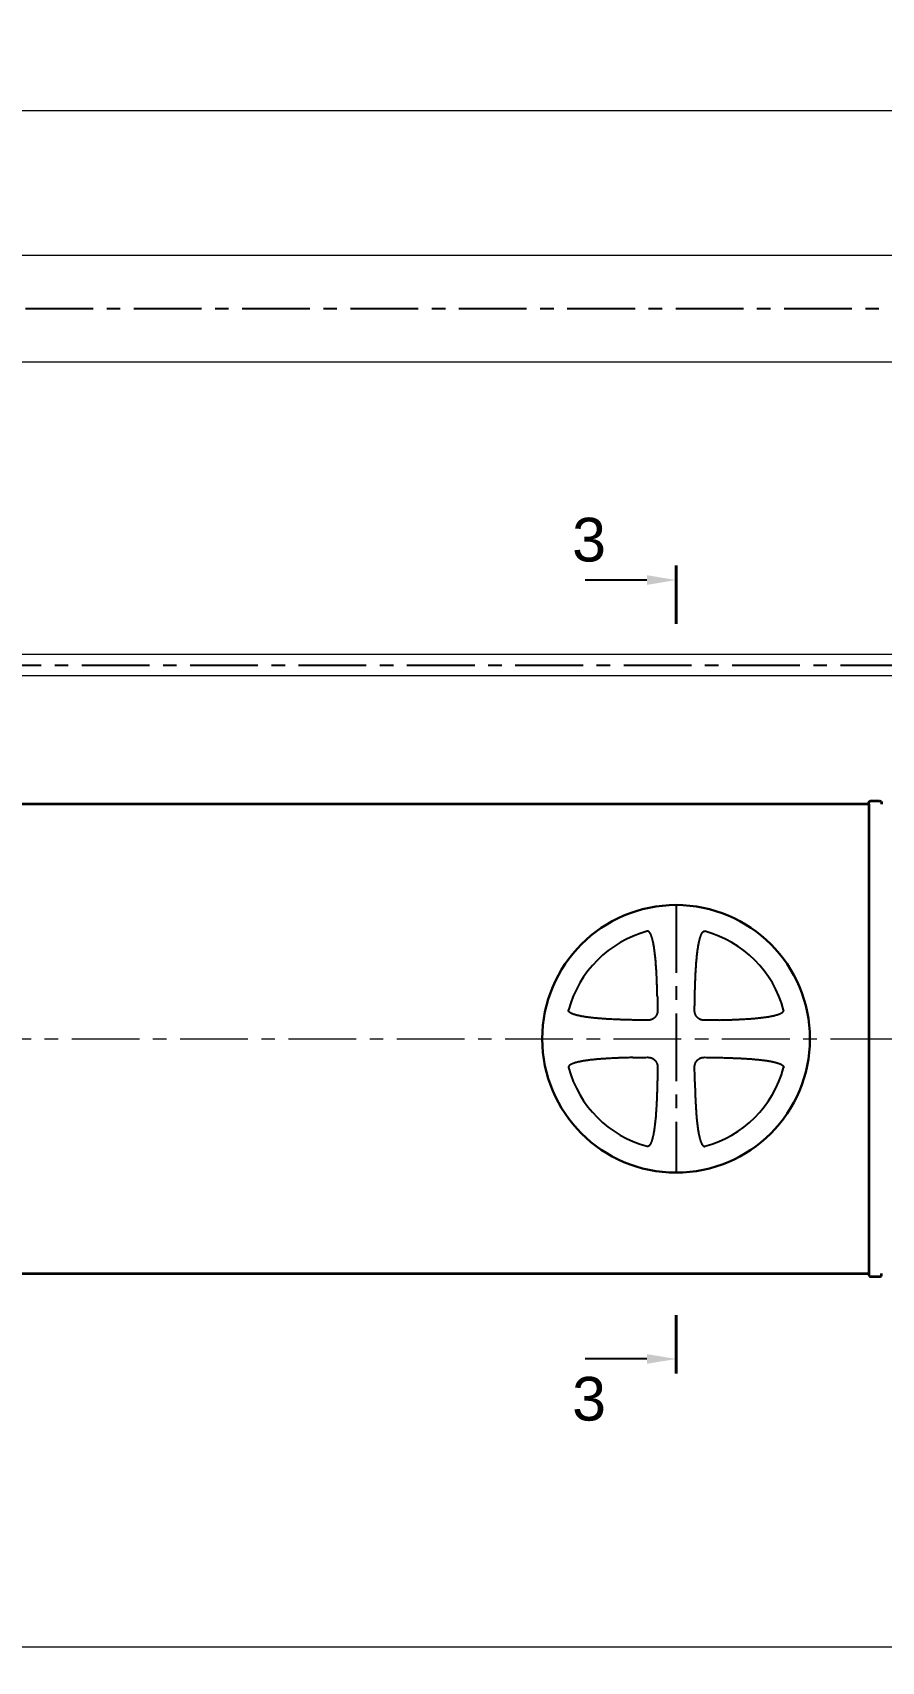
# Model space of a CAD drawing. Header units: millimetres. Extents: x 313506 to 417817, y -39276 to 9875.
# Drawn here: x 381889 to 385868, y -7297 to 340 of the extents above; entities that cross this region are included whole.
import ezdxf

# ---------------------------------------------------------------- set-up
doc = ezdxf.new("R2010")
doc.units = ezdxf.units.MM
doc.linetypes.add('осевая', pattern=[50.8, 31.75, -6.35, 6.35, -6.35])
doc.layers.add('Системный слой', color=7, linetype='Continuous')
doc.styles.add('ARTEM Arial', font='simplex.shx')
doc.dimstyles.new('ARTEM', dxfattribs={"dimtxt": 70, "dimasz": 50, "dimexe": 35, "dimexo": 15, "dimgap": 10, "dimtad": 1, "dimdec": 0, "dimtxsty": 'ARTEM Arial', "dimcen": 2.5, "dimclrd": 7, "dimclre": 7, "dimclrt": 7, "dimadec": 0, "dimazin": 0, "dimtfac": 1, "dimtdec": 0, "dimtmove": 0, "dimatfit": 3, "dimfxl": 1, "dimlwd": 15, "dimlwe": 15, "dimarcsym": 0})

# ---------------------------------------------------------------- blocks, each defined once
blk = doc.blocks.new('_ArchTick')
at = {"color": 0, "linetype": 'ByBlock', "const_width": 0.15}
blk.add_lwpolyline([(-0.5, -0.5), (0.5, 0.5)], dxfattribs=at)
blk = doc.blocks.new('*D362')
at = {"color": 7, "lineweight": 15, "transparency": 16777216}
for p, q in [((373767, 309.8), (373767, -77.5)), ((386267, 324.8), (386267, -77.5)), ((386267, -27.5), (373767, -27.5))]:
    blk.add_line(p, q, dxfattribs=at)
at = {"layer": 'Defpoints', "color": 0, "lineweight": 20, "transparency": 16777216}
for p in [(373767, 324.8), (386267, 339.8), (373767, -27.5)]:
    blk.add_point(p, dxfattribs=at)
at = {"color": 7, "lineweight": 15, "transparency": 16777216, "xscale": 120, "yscale": 120, "zscale": 120, "rotation": 180}
blk.add_blockref('_ArchTick', (373767, -27.5), dxfattribs=at)
at = {"color": 7, "lineweight": 15, "transparency": 16777216, "xscale": 120, "yscale": 120, "zscale": 120}
blk.add_blockref('_ArchTick', (386267, -27.5), dxfattribs=at)
at = {"color": 7, "lineweight": 20, "transparency": 16777216, "insert": (380017, 97.5), "char_height": 150, "attachment_point": 5, "style": 'ARTEM Arial'}
blk.add_mtext('12500', dxfattribs=at)
blk = doc.blocks.new('*D369')
at = {"color": 7, "lineweight": 15, "transparency": 16777216}
for p, q in [((373767, -6893), (373767, -7280.3)), ((386267, -6908), (386267, -7280.3)), ((386267, -7230.3), (373767, -7230.3))]:
    blk.add_line(p, q, dxfattribs=at)
at = {"layer": 'Defpoints', "color": 0, "lineweight": 20, "transparency": 16777216}
for p in [(373767, -6878), (386267, -6893), (373767, -7230.3)]:
    blk.add_point(p, dxfattribs=at)
at = {"color": 7, "lineweight": 15, "transparency": 16777216, "xscale": 120, "yscale": 120, "zscale": 120, "rotation": 180}
blk.add_blockref('_ArchTick', (373767, -7230.3), dxfattribs=at)
at = {"color": 7, "lineweight": 15, "transparency": 16777216, "xscale": 120, "yscale": 120, "zscale": 120}
blk.add_blockref('_ArchTick', (386267, -7230.3), dxfattribs=at)
at = {"color": 7, "lineweight": 20, "transparency": 16777216, "insert": (380017, -7105.3), "char_height": 150, "attachment_point": 5, "style": 'ARTEM Arial'}
blk.add_mtext('12500', dxfattribs=at)

msp = doc.modelspace()

# ---------------------------------------------------------------- linework, layer by layer
at = {"lineweight": 20}
for p, q in [((393020, -705.3), (358893.1, -705.3)), ((393021.1, -1205.3), (358893.1, -1205.3)), ((389090.8, -2576.6), (362308.1, -2576.5)), ((389090.8, -2676.5), (362308.1, -2676.5))]:
    msp.add_line(p, q, dxfattribs=at)
at = {"color": 1, "linetype": 'осевая', "lineweight": 25, "ltscale": 10}
for p, q in [((394873.2, -955.3), (357907.1, -955.3)), ((362308.1, -2626.5), (389090.8, -2626.6)), ((384905.6, -3750.3), (384905.6, -5005))]:
    msp.add_line(p, q, dxfattribs=at)
at = {"color": 1, "lineweight": 40}
for p, q in [((384905.4, -2158.6), (384905.4, -2431.6)), ((384905.4, -5946.9), (384905.4, -5673.9))]:
    msp.add_line(p, q, dxfattribs=at)
at = {"color": 1, "linetype": 'осевая', "lineweight": 15, "ltscale": 10}
msp.add_line((360736.6, -4377.7), (390929.4, -4377.6), dxfattribs=at)
at = {"color": 1, "linetype": 'ByBlock', "lineweight": -2}
for points in [[(384768.9, -2226.9), (384479.4, -2226.9)], [(384768.9, -5878.7), (384479.4, -5878.7)]]:
    msp.add_lwpolyline(points, dxfattribs=at)
at = {"lineweight": 35}
for points in [[(385809, -3277.7), (374230.6, -3277.7)], [(385809, -3277.7), (385809, -5477.7)], [(374230.6, -5477.7), (385809, -5477.7)]]:
    msp.add_lwpolyline(points, dxfattribs=at)
for points in [[(385809, -3277.7), (385809, -3272.7, -0.414214), (385819, -3262.7), (385859, -3262.7)], [(385859, -3262.7, -0.414214), (385869, -3272.7), (385869, -3277.7)], [(385809, -5477.7), (385809, -5482.7, 0.414214), (385819, -5492.7), (385859, -5492.7)], [(385859, -5492.7, 0.414214), (385869, -5482.7), (385869, -5477.7)]]:
    msp.add_lwpolyline(points, format="xyb", dxfattribs=at)
at = {"color": 1, "lineweight": 25}
for points in [[(384768.9, -2204.1), (384905.4, -2226.9), (384768.9, -2249.6)], [(384768.9, -5901.4), (384905.4, -5878.7), (384768.9, -5855.9)]]:
    msp.add_solid(points, dxfattribs=at)
at = {"layer": 'Системный слой', "color": 7, "lineweight": 30}
msp.add_circle((384905.6, -4377.7), 627.4, dxfattribs=at)
at = {"layer": 'Системный слой', "color": 7, "lineweight": 25}
for start, end in [(104.99428, 165.00572), (14.99428, 75.00572), (194.99428, 255.00572), (284.99428, 345.00572)]:
    msp.add_arc((384905.6, -4377.7), 521.8, start, end, dxfattribs=at)
at = {"layer": 'Системный слой', "color": 7, "lineweight": 25, "extrusion": (0, 0, -1)}
for centre, major_axis, start_param, end_param in [((383729.7, -4377.7), (0, -3187), -1.634239, -1.612784), ((386081.4, -4377.7), (0, 3187), -1.528808, -1.507354), ((384905.6, -3201.8), (-3187, 0), -1.528808, -1.507354), ((384905.6, -3201.8), (-3187, 0), -1.634239, -1.612784), ((384905.6, -5553.5), (3187, 0), -1.634239, -1.612784), ((384905.6, -5553.5), (3187, 0), -1.528808, -1.507354), ((383729.7, -4377.7), (0, -3187), -1.528808, -1.507354), ((386081.4, -4377.7), (0, 3187), -1.634239, -1.612784)]:
    msp.add_ellipse(centre, major_axis=major_axis, ratio=0.34202, start_param=start_param, end_param=end_param, dxfattribs=at)
at = {"layer": 'Системный слой', "color": 7, "lineweight": 25}
for points, knots in [([(384817.5, -4175.6), (384817.4, -4170.2), (384817.2, -4159.3), (384816.7, -4142.7), (384816.3, -4128.6), (384815.9, -4117), (384815.5, -4108.1), (384815.1, -4097.9), (384814.6, -4086.6), (384814, -4074), (384813.4, -4062.4), (384812.8, -4051.6), (384812.1, -4041.9), (384811.4, -4032.2), (384810.7, -4022.5), (384809.9, -4012.9), (384809.1, -4003.4), (384808.2, -3994.1), (384807.2, -3985.1), (384806.2, -3976.3), (384805.1, -3967.7), (384804, -3959.4), (384802.8, -3951.4), (384801.6, -3943.7), (384800.3, -3936.5), (384799, -3929.6), (384797.7, -3923.4), (384796.4, -3917.5), (384795.1, -3912.2), (384793.8, -3907.4), (384792.4, -3902.9), (384791.1, -3898.9), (384789.9, -3895.3), (384788.7, -3892.2), (384787.5, -3889.5), (384786.4, -3887.1), (384785.4, -3885.2), (384784.5, -3883.5), (384783.7, -3882.1), (384782.8, -3880.8), (384782.1, -3879.7), (384781.4, -3878.8), (384780.8, -3878.1), (384780.2, -3877.5), (384779.8, -3877), (384779.3, -3876.5), (384778.9, -3876.1), (384778.5, -3875.8), (384778.1, -3875.5), (384777.8, -3875.2), (384777.5, -3875), (384777.1, -3874.8), (384776.7, -3874.6), (384776.3, -3874.3), (384775.8, -3874.1), (384775.3, -3873.9), (384774.7, -3873.7), (384774, -3873.5), (384773.2, -3873.3), (384772.4, -3873.3), (384771.7, -3873.4), (384771.1, -3873.5), (384770.7, -3873.6), (384770.5, -3873.6)], [0, 0, 0, 0, 3.294372, 6.658592, 10.121593, 11.902894, 13.727108, 15.565806, 18.089199, 20.650882, 23.250738, 25.227925, 27.214477, 29.207845, 31.198516, 33.161939, 35.100749, 36.992852, 38.86301, 40.668913, 42.43271, 44.134312, 45.815956, 47.40632, 48.925529, 50.321905, 51.666806, 52.875385, 53.998684, 55.003566, 55.973887, 56.834853, 57.620252, 58.285215, 58.906539, 59.421027, 59.873097, 60.246259, 60.602155, 60.908041, 61.180307, 61.401463, 61.604048, 61.767517, 61.910185, 62.028901, 62.14479, 62.250718, 62.349589, 62.437156, 62.520317, 62.600986, 62.683377, 62.794474, 62.904935, 63.013803, 63.122506, 63.271682, 63.45784, 63.633238, 63.754366, 63.934896, 64, 64, 64, 64]), ([(384993.6, -4175.6), (384993.7, -4170.2), (384994, -4159.3), (384994.4, -4142.6), (384994.8, -4128.5), (384995.2, -4116.9), (384995.6, -4107.9), (384996, -4098.8), (384996.4, -4089.6), (384996.8, -4080.1), (384997.3, -4070.6), (384997.8, -4060.9), (384998.4, -4051.2), (384999, -4041.5), (384999.7, -4031.7), (385000.4, -4021.9), (385001.2, -4012.3), (385002.1, -4002.8), (385003, -3993.6), (385004, -3984.5), (385005, -3975.7), (385006.1, -3967.1), (385007.2, -3958.8), (385008.4, -3950.8), (385009.6, -3943.1), (385010.9, -3935.9), (385012.2, -3929.1), (385013.5, -3922.8), (385014.9, -3917), (385016.2, -3911.7), (385017.5, -3906.9), (385018.8, -3902.5), (385020.1, -3898.5), (385021.4, -3895), (385022.6, -3891.9), (385023.7, -3889.2), (385024.8, -3886.9), (385025.7, -3885), (385026.7, -3883.4), (385027.5, -3882), (385028.3, -3880.7), (385029.1, -3879.7), (385029.7, -3878.8), (385030.3, -3878.1), (385030.9, -3877.5), (385031.4, -3877), (385031.8, -3876.5), (385032.2, -3876.1), (385032.6, -3875.8), (385033, -3875.5), (385033.3, -3875.2), (385033.7, -3875), (385034, -3874.8), (385034.4, -3874.6), (385034.8, -3874.3), (385035.3, -3874.1), (385035.8, -3873.9), (385036.4, -3873.7), (385037.1, -3873.5), (385037.9, -3873.3), (385038.7, -3873.3), (385039.5, -3873.4), (385040.1, -3873.5), (385040.5, -3873.6), (385040.6, -3873.6)], [0, 0, 0, 0, 3.346522, 6.766848, 10.291529, 12.10647, 13.966728, 15.842272, 17.760329, 19.705723, 21.690551, 23.687495, 25.705597, 27.732688, 29.765616, 31.795276, 33.795524, 35.769581, 37.694349, 39.596139, 41.431301, 43.222957, 44.950628, 46.657893, 48.27186, 49.813093, 51.228677, 52.591625, 53.814671, 54.950111, 55.963708, 56.941681, 57.807329, 58.595452, 59.260387, 59.880783, 60.393124, 60.842571, 61.213062, 61.566815, 61.871519, 62.143339, 62.364996, 62.568381, 62.733225, 62.877534, 62.998106, 63.115804, 63.223386, 63.323799, 63.412733, 63.497193, 63.579124, 63.662803, 63.775637, 63.887825, 63.998395, 64.108796, 64.260302, 64.449369, 64.627508, 64.750528, 64.933879, 65, 65, 65, 65]), ([(384703.5, -4289.6), (384698.4, -4289.5), (384688, -4289.3), (384674.9, -4288.9), (384662.6, -4288.6), (384649.4, -4288.1), (384632.3, -4287.5), (384614.1, -4286.7), (384598.2, -4285.9), (384585.3, -4285.2), (384574.7, -4284.6), (384564.7, -4283.9), (384555.1, -4283.2), (384545.5, -4282.4), (384536.1, -4281.6), (384526.7, -4280.7), (384517.6, -4279.8), (384508.7, -4278.8), (384500, -4277.8), (384491.5, -4276.7), (384483.3, -4275.5), (384475.4, -4274.3), (384467.9, -4273.1), (384460.9, -4271.8), (384454.3, -4270.5), (384448.3, -4269.1), (384442.7, -4267.8), (384437.6, -4266.5), (384432.9, -4265.2), (384428.6, -4263.8), (384424.8, -4262.6), (384421.5, -4261.3), (384418.6, -4260.1), (384416.1, -4259), (384414, -4258), (384412.1, -4257), (384410.6, -4256.1), (384409.2, -4255.3), (384408, -4254.5), (384407.1, -4253.8), (384406.3, -4253.1), (384405.6, -4252.6), (384405.1, -4252.1), (384404.6, -4251.6), (384404.2, -4251.2), (384403.8, -4250.8), (384403.5, -4250.4), (384403.2, -4250), (384403, -4249.6), (384402.7, -4249.3), (384402.5, -4248.9), (384402.2, -4248.4), (384402, -4247.9), (384401.8, -4247.4), (384401.6, -4246.8), (384401.4, -4246.1), (384401.2, -4245.3), (384401.2, -4244.5), (384401.3, -4243.8), (384401.4, -4243.2), (384401.5, -4242.8), (384401.5, -4242.6)], [0, 0, 0, 0, 3.02765, 6.130095, 7.711356, 10.295721, 13.929306, 17.852185, 21.075848, 23.356556, 25.454567, 27.369743, 29.28457, 31.181263, 33.060102, 34.903414, 36.729231, 38.501691, 40.238572, 41.921872, 43.587415, 45.168284, 46.682445, 48.08064, 49.429669, 50.648002, 51.78422, 52.805921, 53.793743, 54.673452, 55.478237, 56.163293, 56.80467, 57.338103, 57.808296, 58.197357, 58.567882, 58.885925, 59.167818, 59.395948, 59.604956, 59.772794, 59.91893, 60.040332, 60.158922, 60.267663, 60.369344, 60.459616, 60.545402, 60.628157, 60.712316, 60.824376, 60.935003, 61.043224, 61.149462, 61.294441, 61.474783, 61.6447, 61.762042, 61.936931, 62, 62, 62, 62]), ([(384818.8, -4243.9), (384818.8, -4244.7), (384818.8, -4246.4), (384818.6, -4248.9), (384818.4, -4251.4), (384818, -4253.9), (384817.4, -4256.4), (384816.8, -4258.8), (384816, -4261.2), (384815.1, -4263.6), (384814.1, -4265.9), (384812.9, -4268), (384811.7, -4270.1), (384810.4, -4272.1), (384809, -4273.9), (384807.5, -4275.7), (384806.1, -4277.3), (384804.6, -4278.8), (384803.1, -4280.1), (384801.4, -4281.4), (384799.7, -4282.7), (384798, -4283.8), (384796.4, -4284.8), (384794.5, -4285.8), (384792.4, -4286.8), (384789.9, -4287.8), (384787.3, -4288.7), (384785.1, -4289.3), (384782.8, -4289.9), (384780.3, -4290.3), (384777.3, -4290.7), (384774.4, -4290.9), (384772.7, -4290.9), (384771.8, -4290.9)], [0, 0, 0, 0, 1.160827, 2.293622, 3.43563, 4.588756, 5.746246, 6.905348, 8.060469, 9.206891, 10.341224, 11.457239, 12.554235, 13.633163, 14.697615, 15.730559, 16.730575, 17.684561, 18.604883, 19.490061, 20.578623, 21.459916, 22.381037, 23.113319, 24.320591, 25.627437, 26.832376, 28.012841, 28.720001, 30.061886, 31.592299, 32.799071, 34, 34, 34, 34]), ([(385039.3, -4290.9), (385038.5, -4290.9), (385036.8, -4290.9), (385034.3, -4290.7), (385031.8, -4290.5), (385029.3, -4290.1), (385026.8, -4289.5), (385024.4, -4288.9), (385022, -4288.1), (385019.6, -4287.2), (385017.4, -4286.2), (385015.2, -4285), (385013.1, -4283.8), (385011.1, -4282.5), (385009.3, -4281.1), (385007.5, -4279.6), (385005.9, -4278.2), (385004.5, -4276.7), (385003.1, -4275.2), (385001.8, -4273.5), (385000.6, -4271.8), (384999.4, -4270.1), (384998.4, -4268.5), (384997.5, -4266.6), (384996.4, -4264.5), (384995.4, -4262), (384994.5, -4259.4), (384993.9, -4257.2), (384993.4, -4254.9), (384992.9, -4252.4), (384992.5, -4249.4), (384992.4, -4246.5), (384992.3, -4244.8), (384992.4, -4243.9)], [0, 0, 0, 0, 1.160827, 2.293622, 3.43563, 4.588756, 5.746246, 6.905348, 8.060469, 9.206891, 10.341224, 11.457239, 12.554235, 13.633163, 14.697615, 15.730559, 16.730575, 17.684561, 18.604883, 19.490061, 20.578623, 21.459916, 22.381037, 23.113319, 24.320591, 25.627437, 26.832376, 28.012841, 28.720001, 30.061886, 31.592299, 32.799071, 34, 34, 34, 34]), ([(385107.6, -4289.6), (385112.9, -4289.5), (385123.5, -4289.3), (385136.8, -4288.9), (385149.4, -4288.5), (385162.9, -4288.1), (385180.3, -4287.5), (385198.8, -4286.6), (385215, -4285.8), (385228, -4285.1), (385238.7, -4284.4), (385248.8, -4283.7), (385258.5, -4283), (385268.1, -4282.2), (385277.5, -4281.4), (385286.9, -4280.5), (385296, -4279.6), (385304.9, -4278.6), (385313.5, -4277.5), (385322, -4276.4), (385330.1, -4275.2), (385338, -4274), (385345.3, -4272.7), (385352.3, -4271.4), (385358.7, -4270.1), (385364.7, -4268.7), (385370.1, -4267.4), (385375.1, -4266.1), (385379.7, -4264.7), (385383.9, -4263.4), (385387.5, -4262.1), (385390.7, -4260.9), (385393.5, -4259.7), (385395.9, -4258.6), (385397.9, -4257.6), (385399.6, -4256.7), (385401.1, -4255.8), (385402.4, -4255), (385403.5, -4254.2), (385404.4, -4253.5), (385405.1, -4252.9), (385405.8, -4252.3), (385406.3, -4251.9), (385406.7, -4251.4), (385407.1, -4251), (385407.4, -4250.6), (385407.7, -4250.2), (385408, -4249.9), (385408.2, -4249.6), (385408.4, -4249.2), (385408.7, -4248.8), (385408.9, -4248.4), (385409.2, -4247.9), (385409.4, -4247.4), (385409.6, -4246.8), (385409.7, -4246.1), (385409.9, -4245.3), (385409.9, -4244.5), (385409.9, -4243.8), (385409.8, -4243.2), (385409.7, -4242.8), (385409.6, -4242.6)], [0, 0, 0, 0, 3.098261, 6.270257, 7.885874, 10.522158, 14.222088, 18.211189, 21.48322, 23.791405, 25.91056, 27.83924, 29.766287, 31.670808, 33.554374, 35.397495, 37.221269, 38.987539, 40.715871, 42.387727, 44.041242, 45.608249, 47.107289, 48.488328, 49.8195, 51.017864, 52.132795, 53.131323, 54.095468, 54.950922, 55.731334, 56.392139, 57.009565, 57.520478, 57.969136, 58.338887, 58.691133, 58.993238, 59.261551, 59.478662, 59.677208, 59.836711, 59.975492, 60.090496, 60.202763, 60.305383, 60.401166, 60.485997, 60.56656, 60.644707, 60.724522, 60.832147, 60.939155, 61.044621, 61.149928, 61.294442, 61.474783, 61.6447, 61.762042, 61.936931, 62, 62, 62, 62]), ([(384703.5, -4465.7), (384698.4, -4465.8), (384688, -4466), (384674.9, -4466.4), (384662.6, -4466.7), (384649.4, -4467.2), (384632.3, -4467.8), (384614.1, -4468.6), (384598.2, -4469.4), (384585.3, -4470.1), (384574.7, -4470.8), (384564.7, -4471.4), (384555.1, -4472.1), (384545.5, -4472.9), (384536.1, -4473.7), (384526.7, -4474.6), (384517.6, -4475.5), (384508.7, -4476.5), (384500, -4477.5), (384491.5, -4478.6), (384483.3, -4479.8), (384475.4, -4481), (384467.9, -4482.3), (384460.9, -4483.5), (384454.3, -4484.8), (384448.3, -4486.2), (384442.7, -4487.5), (384437.6, -4488.8), (384432.9, -4490.1), (384428.6, -4491.5), (384424.8, -4492.8), (384421.5, -4494), (384418.6, -4495.2), (384416.1, -4496.3), (384414, -4497.3), (384412.1, -4498.3), (384410.6, -4499.2), (384409.2, -4500.1), (384408, -4500.8), (384407.1, -4501.6), (384406.3, -4502.2), (384405.6, -4502.8), (384405.1, -4503.3), (384404.6, -4503.7), (384404.2, -4504.1), (384403.8, -4504.6), (384403.5, -4505), (384403.2, -4505.3), (384403, -4505.7), (384402.7, -4506), (384402.5, -4506.4), (384402.2, -4506.9), (384402, -4507.4), (384401.8, -4507.9), (384401.6, -4508.5), (384401.4, -4509.2), (384401.2, -4510), (384401.2, -4510.8), (384401.3, -4511.6), (384401.4, -4512.2), (384401.5, -4512.6), (384401.5, -4512.7)], [0, 0, 0, 0, 3.02765, 6.130095, 7.711356, 10.295721, 13.929306, 17.852185, 21.075848, 23.356556, 25.454567, 27.369743, 29.28457, 31.181263, 33.060102, 34.903414, 36.729231, 38.501691, 40.238572, 41.921872, 43.587415, 45.168284, 46.682445, 48.08064, 49.429669, 50.648002, 51.78422, 52.805921, 53.793743, 54.673452, 55.478237, 56.163293, 56.80467, 57.338103, 57.808296, 58.197357, 58.567882, 58.885925, 59.167818, 59.395948, 59.604956, 59.772794, 59.91893, 60.040332, 60.158922, 60.267663, 60.369344, 60.459616, 60.545402, 60.628157, 60.712316, 60.824376, 60.935003, 61.043224, 61.149462, 61.294441, 61.474783, 61.6447, 61.762042, 61.936931, 62, 62, 62, 62]), ([(384771.8, -4464.5), (384772.6, -4464.4), (384774.3, -4464.5), (384776.8, -4464.6), (384779.3, -4464.9), (384781.8, -4465.3), (384784.3, -4465.8), (384786.7, -4466.4), (384789.1, -4467.2), (384791.5, -4468.1), (384793.8, -4469.2), (384795.9, -4470.3), (384798, -4471.5), (384800, -4472.8), (384801.8, -4474.2), (384803.5, -4475.6), (384805.1, -4477.1), (384806.7, -4478.7), (384808.2, -4480.4), (384809.6, -4482.2), (384810.9, -4484), (384812.3, -4486.2), (384813.5, -4488.3), (384814.5, -4490.3), (384815.4, -4492.5), (384816.1, -4494.5), (384816.9, -4496.8), (384817.4, -4498.8), (384817.9, -4501), (384818.2, -4503.1), (384818.6, -4505.7), (384818.8, -4508.6), (384818.8, -4510.5), (384818.8, -4511.4)], [0, 0, 0, 0, 1.160825, 2.293619, 3.435628, 4.588757, 5.746252, 6.905358, 8.060478, 9.206889, 10.341203, 11.457205, 12.554205, 13.633169, 14.695741, 15.717068, 16.69175, 17.601108, 18.876909, 19.676175, 20.71619, 22.027068, 23.211446, 23.982012, 25.113816, 26.386625, 26.915982, 28.452958, 29.235773, 30.022226, 31.353686, 32.71083, 34, 34, 34, 34]), ([(384992.4, -4511.4), (384992.3, -4510.6), (384992.4, -4508.9), (384992.5, -4506.4), (384992.8, -4503.9), (384993.2, -4501.4), (384993.7, -4498.9), (384994.3, -4496.5), (384995.1, -4494.1), (384996, -4491.7), (384997.1, -4489.5), (384998.2, -4487.3), (384999.4, -4485.2), (385000.7, -4483.2), (385002.1, -4481.4), (385003.6, -4479.6), (385005.1, -4478), (385006.6, -4476.6), (385008.1, -4475.2), (385009.7, -4473.9), (385011.4, -4472.7), (385013.2, -4471.5), (385014.8, -4470.5), (385016.6, -4469.5), (385018.7, -4468.5), (385021.3, -4467.5), (385023.8, -4466.6), (385026, -4466), (385028.3, -4465.5), (385030.9, -4465), (385033.8, -4464.6), (385036.7, -4464.5), (385038.5, -4464.4), (385039.3, -4464.5)], [0, 0, 0, 0, 1.160827, 2.293622, 3.43563, 4.588756, 5.746246, 6.905348, 8.060469, 9.206891, 10.341224, 11.457239, 12.554235, 13.633163, 14.697615, 15.730559, 16.730575, 17.684561, 18.604883, 19.490061, 20.578623, 21.459916, 22.381037, 23.113319, 24.320591, 25.627437, 26.832376, 28.012841, 28.720001, 30.061886, 31.592299, 32.799071, 34, 34, 34, 34]), ([(385107.6, -4465.7), (385112.9, -4465.8), (385123.5, -4466), (385136.8, -4466.4), (385149.4, -4466.8), (385162.9, -4467.2), (385180.3, -4467.9), (385198.8, -4468.7), (385215, -4469.5), (385228, -4470.2), (385238.7, -4470.9), (385248.8, -4471.6), (385258.5, -4472.3), (385268.1, -4473.1), (385277.5, -4473.9), (385286.9, -4474.8), (385296, -4475.8), (385304.9, -4476.8), (385313.5, -4477.8), (385322, -4478.9), (385330.1, -4480.1), (385338, -4481.4), (385345.3, -4482.6), (385352.3, -4483.9), (385358.7, -4485.3), (385364.7, -4486.6), (385370.1, -4487.9), (385375.1, -4489.2), (385379.7, -4490.6), (385383.9, -4491.9), (385387.5, -4493.2), (385390.7, -4494.4), (385393.5, -4495.6), (385395.9, -4496.7), (385397.9, -4497.7), (385399.6, -4498.6), (385401.1, -4499.5), (385402.4, -4500.4), (385403.5, -4501.1), (385404.4, -4501.8), (385405.1, -4502.4), (385405.8, -4503), (385406.3, -4503.5), (385406.7, -4503.9), (385407.1, -4504.3), (385407.4, -4504.7), (385407.7, -4505.1), (385408, -4505.4), (385408.2, -4505.8), (385408.4, -4506.1), (385408.7, -4506.5), (385408.9, -4506.9), (385409.2, -4507.4), (385409.4, -4507.9), (385409.6, -4508.5), (385409.7, -4509.2), (385409.9, -4510), (385409.9, -4510.8), (385409.9, -4511.6), (385409.8, -4512.2), (385409.7, -4512.6), (385409.6, -4512.7)], [0, 0, 0, 0, 3.098261, 6.270257, 7.885874, 10.522158, 14.222088, 18.211189, 21.48322, 23.791405, 25.91056, 27.83924, 29.766287, 31.670808, 33.554374, 35.397495, 37.221271, 38.987539, 40.715869, 42.387727, 44.041242, 45.608249, 47.107289, 48.488328, 49.8195, 51.017864, 52.132795, 53.131323, 54.095468, 54.950922, 55.731334, 56.392139, 57.009565, 57.520478, 57.969136, 58.338887, 58.691133, 58.993238, 59.261551, 59.478662, 59.677208, 59.836711, 59.975492, 60.090496, 60.202763, 60.305383, 60.401166, 60.485997, 60.56656, 60.644707, 60.724522, 60.832147, 60.939155, 61.044621, 61.149928, 61.294442, 61.474783, 61.6447, 61.762042, 61.936931, 62, 62, 62, 62]), ([(384817.5, -4579.7), (384817.4, -4585.2), (384817.2, -4596.3), (384816.8, -4610.2), (384816.4, -4621.8), (384816.1, -4631.5), (384815.7, -4643.8), (384815.1, -4658.4), (384814.4, -4674.9), (384813.6, -4689.9), (384812.8, -4702.9), (384812.1, -4713.6), (384811.4, -4723.7), (384810.7, -4733.3), (384809.9, -4742.8), (384809, -4752.2), (384808.2, -4761.4), (384807.2, -4770.4), (384806.2, -4779.2), (384805.1, -4787.7), (384804, -4795.9), (384802.8, -4803.9), (384801.6, -4811.5), (384800.4, -4818.7), (384799.1, -4825.5), (384797.8, -4831.8), (384796.4, -4837.6), (384795.1, -4842.8), (384793.8, -4847.7), (384792.5, -4852.1), (384791.2, -4856.2), (384790, -4859.8), (384788.7, -4863), (384787.6, -4865.7), (384786.5, -4868.1), (384785.5, -4870), (384784.6, -4871.7), (384783.7, -4873.2), (384782.9, -4874.5), (384782.1, -4875.6), (384781.4, -4876.5), (384780.8, -4877.2), (384780.2, -4877.9), (384779.8, -4878.4), (384779.3, -4878.8), (384778.9, -4879.2), (384778.5, -4879.5), (384778.1, -4879.8), (384777.8, -4880.1), (384777.5, -4880.3), (384777.1, -4880.5), (384776.7, -4880.8), (384776.3, -4881), (384775.8, -4881.3), (384775.3, -4881.5), (384774.7, -4881.7), (384774, -4881.8), (384773.2, -4882), (384772.4, -4882), (384771.7, -4882), (384771.1, -4881.9), (384770.7, -4881.8), (384770.5, -4881.7)], [0, 0, 0, 0, 3.289426, 6.641073, 8.341944, 10.288254, 12.467464, 15.73036, 19.040043, 22.396272, 24.748618, 26.9013, 28.85179, 30.799553, 32.720392, 34.61697, 36.467565, 38.296603, 40.062486, 41.787015, 43.450467, 45.094385, 46.649301, 48.134932, 49.501134, 50.817333, 52.001692, 53.103719, 54.091658, 55.04643, 55.895777, 56.672128, 57.331893, 57.949266, 58.462051, 58.913492, 59.286861, 59.642661, 59.947993, 60.219335, 60.439132, 60.640228, 60.80198, 60.942837, 61.059698, 61.173776, 61.278051, 61.375378, 61.461577, 61.543439, 61.622848, 61.70395, 61.81331, 61.922045, 62.029212, 62.136217, 62.283062, 62.466311, 62.638969, 62.758204, 62.935914, 63, 63, 63, 63]), ([(384993.6, -4579.7), (384993.7, -4585.1), (384994, -4595.9), (384994.3, -4609.6), (384994.7, -4621), (384995, -4630.6), (384995.4, -4642.7), (384996, -4657.2), (384996.7, -4673.6), (384997.5, -4688.5), (384998.2, -4701.6), (384998.9, -4712.3), (384999.6, -4722.3), (385000.3, -4732), (385001.1, -4741.6), (385002, -4751), (385002.9, -4760.3), (385003.8, -4769.3), (385004.8, -4778.2), (385005.9, -4786.7), (385007, -4795.1), (385008.2, -4803.1), (385009.4, -4810.9), (385010.7, -4818.2), (385012, -4825), (385013.3, -4831.4), (385014.6, -4837.3), (385015.9, -4842.6), (385017.2, -4847.5), (385018.6, -4852), (385019.9, -4856.1), (385021.1, -4859.8), (385022.4, -4862.9), (385023.5, -4865.7), (385024.6, -4868.1), (385025.6, -4870), (385026.5, -4871.7), (385027.4, -4873.2), (385028.3, -4874.5), (385029, -4875.6), (385029.7, -4876.5), (385030.3, -4877.2), (385030.9, -4877.9), (385031.4, -4878.4), (385031.8, -4878.8), (385032.2, -4879.2), (385032.6, -4879.5), (385033, -4879.8), (385033.3, -4880.1), (385033.7, -4880.3), (385034, -4880.5), (385034.4, -4880.8), (385034.8, -4881), (385035.3, -4881.3), (385035.8, -4881.5), (385036.4, -4881.7), (385037.1, -4881.8), (385037.9, -4882), (385038.7, -4882), (385039.5, -4882), (385040.1, -4881.9), (385040.5, -4881.8), (385040.6, -4881.7)], [0, 0, 0, 0, 3.218923, 6.506826, 8.178508, 10.098303, 12.252324, 15.489576, 18.77979, 22.122744, 24.473336, 26.627827, 28.584132, 30.538174, 32.467068, 34.373014, 36.235157, 38.076608, 39.857077, 41.597492, 43.27857, 44.940532, 46.513958, 48.018144, 49.402538, 50.736545, 51.936949, 53.053667, 54.053979, 55.020167, 55.878253, 56.661609, 57.325775, 57.946675, 58.461223, 58.913538, 59.286894, 59.642684, 59.948009, 60.219346, 60.43914, 60.640233, 60.801982, 60.942838, 61.059698, 61.173776, 61.278051, 61.375378, 61.461577, 61.543439, 61.622847, 61.70395, 61.81331, 61.922045, 62.029212, 62.136217, 62.283062, 62.466311, 62.638969, 62.758204, 62.935914, 63, 63, 63, 63])]:
    msp.add_open_spline(points, degree=3, knots=knots, dxfattribs=at)

# ---------------------------------------------------------------- texts
at = {"color": 1, "lineweight": 25, "char_height": 204.75}
for insert, attachment_point in [((384577.2, -1935), 3), ((384577.2, -6170.5), 9)]:
    msp.add_mtext('{\\fArial|b0|i0|c204|p34;3}', dxfattribs=dict(at, insert=insert, attachment_point=attachment_point))

# ---------------------------------------------------------------- dimensions: what is measured, and where the dimension line sits
at = {"lineweight": 20}
for base, p1, p2, picture, middle in [((373767, -27.5), (386267, 339.8), (373767, 324.8), '*D362', (380017, 97.5)), ((373767, -7230.3), (386267, -6893), (373767, -6878), '*D369', (380017, -7105.3))]:
    dim = msp.add_linear_dim(base=base, p1=p1, p2=p2, angle=180, dimstyle='ARTEM', override={"dimtxt": 150, "dimasz": 120, "dimexe": 50, "dimgap": 50, "dimblk1": 'ArchTick', "dimblk2": 'ArchTick', "dimsah": 1}, dxfattribs=at)
    dim.commit()
    dim.dimension.update_dxf_attribs({"geometry": picture, "text_midpoint": middle})

doc.saveas('drawing.dxf')
